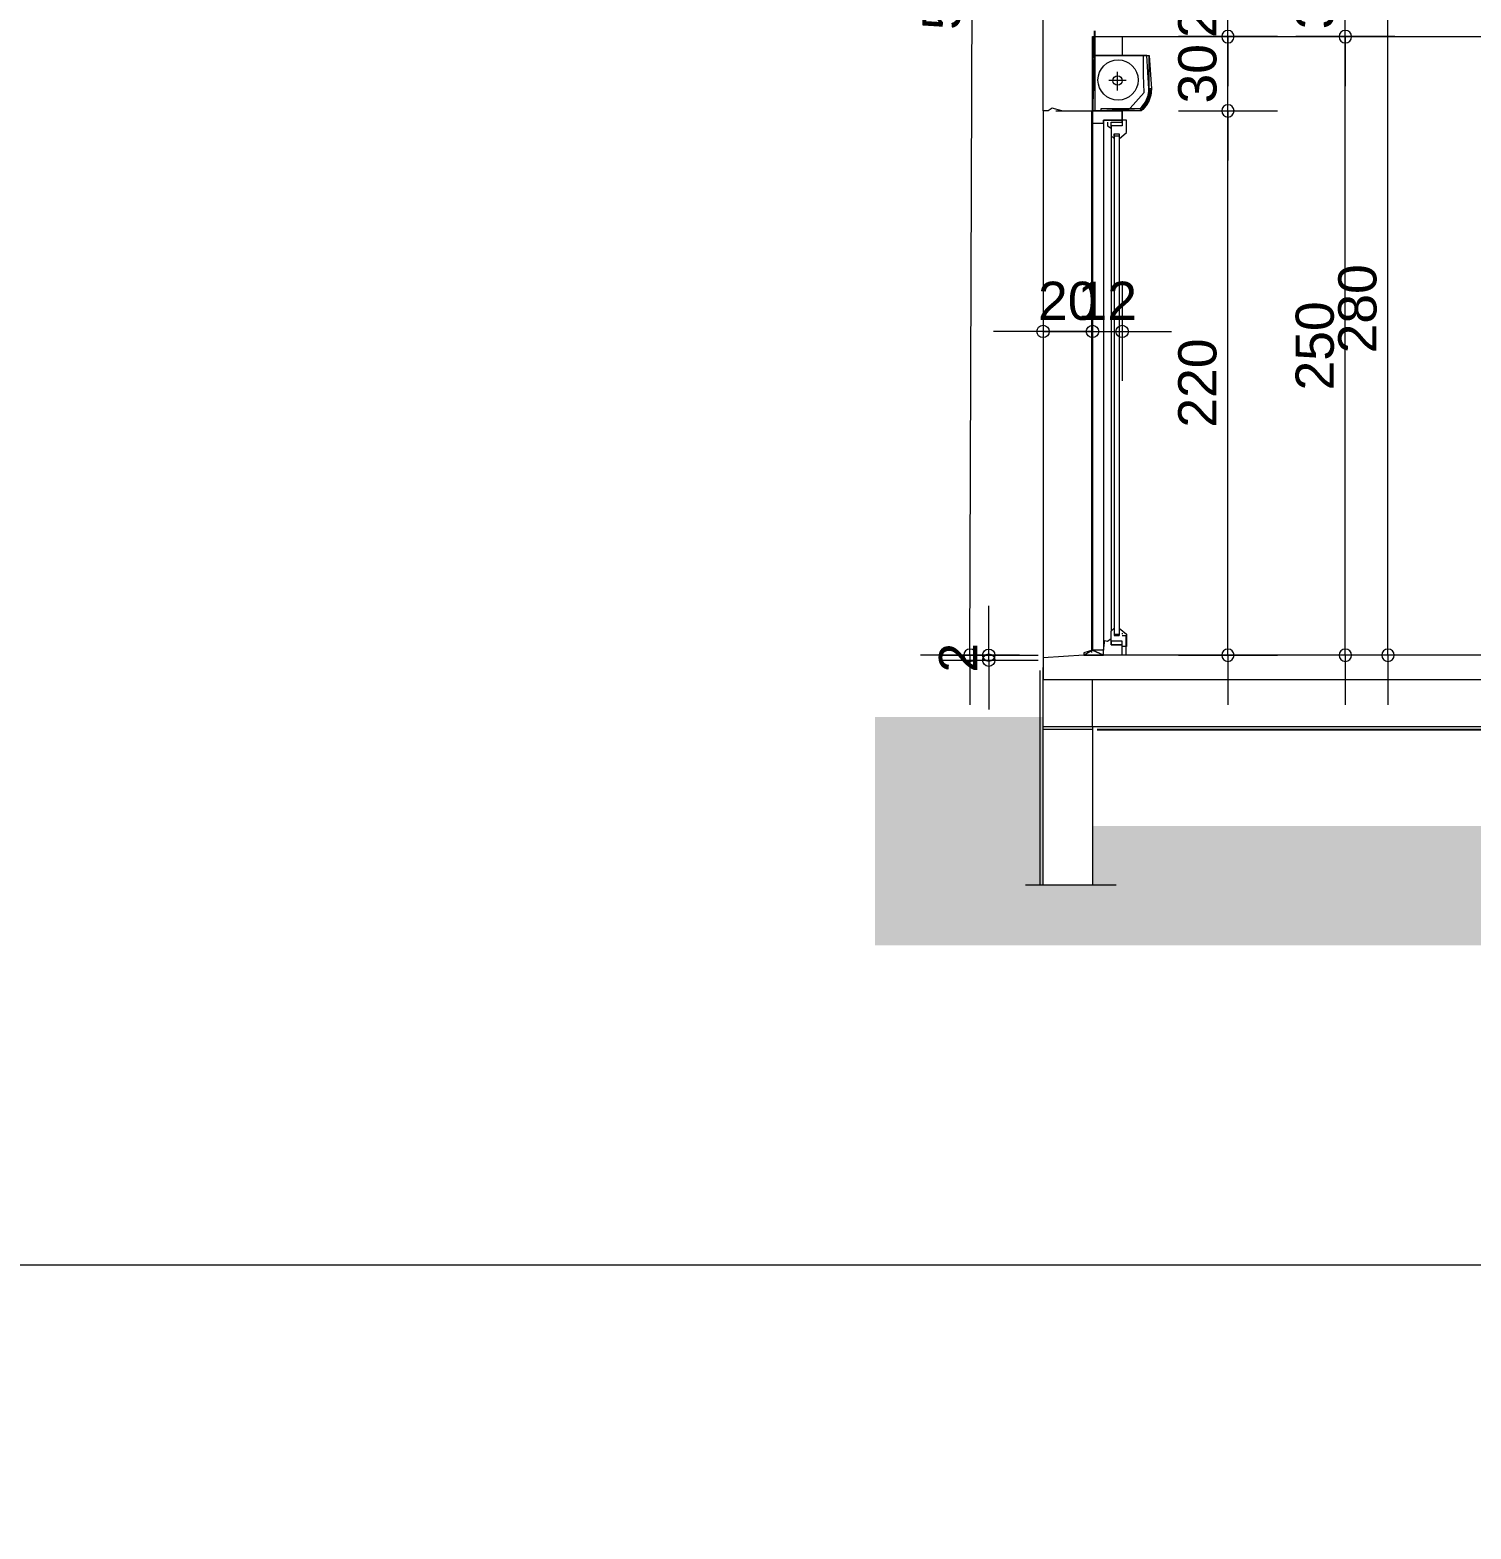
# Model space of a CAD drawing. Header units: metres. Extents: x 1.8 to 61.8, y -53.3 to -11.3.
# Drawn here: x 28.05 to 33.88, y -39.91 to -33.85 of the extents above; entities that cross this region are included whole.
import ezdxf
from ezdxf.enums import TextEntityAlignment as Align
from ezdxf.lldxf.tags import DXFTag

# ---------------------------------------------------------------- set-up
doc = ezdxf.new("R2010")
doc.units = ezdxf.units.M
doc.header["$MEASUREMENT"] = 0
doc.layers.add('Calque commun', color=7, linetype='Continuous')
doc.layers.add('Cotations', color=7, linetype='Continuous')
doc.styles.add('Arial10', font='arial.ttf', dxfattribs={"height": 0.154626})
tags = doc.linetypes.add('HIDDEN', pattern=[0.375, 0.25, -0.125]).pattern_tags.tags
tags[6:7] = [DXFTag(74, 4), DXFTag(75, 0), DXFTag(340, '0'), DXFTag(46, 1.0), DXFTag(50, 0.0), DXFTag(44, 0.0), DXFTag(45, 0.0)]
tags[4:5] = [DXFTag(74, 4), DXFTag(75, 0), DXFTag(340, '0'), DXFTag(46, 1.0), DXFTag(50, 0.0), DXFTag(44, 0.0), DXFTag(45, 0.0)]
tags = doc.linetypes.add('HIDDENX2', pattern=[0.75, 0.5, -0.25]).pattern_tags.tags
tags[6:7] = [DXFTag(74, 4), DXFTag(75, 0), DXFTag(340, '0'), DXFTag(46, 1.0), DXFTag(50, 0.0), DXFTag(44, 0.0), DXFTag(45, 0.0)]
tags[4:5] = [DXFTag(74, 4), DXFTag(75, 0), DXFTag(340, '0'), DXFTag(46, 1.0), DXFTag(50, 0.0), DXFTag(44, 0.0), DXFTag(45, 0.0)]

# ---------------------------------------------------------------- blocks, each defined once
blk = doc.blocks.new('new165')
at = {"layer": 'Cotations', "color": 14, "linetype": 'Continuous', "lineweight": 9}
blk.add_arc((0, 0), 0.5, 0, 359.9994, dxfattribs=at)
blk = doc.blocks.new('new166')
at = {"layer": 'Cotations', "color": 14, "linetype": 'Continuous', "lineweight": 9}
blk.add_arc((0, 0), 0.5, 0, 359.9994, dxfattribs=at)
blk = doc.blocks.new('DimLine57534')
at = {"layer": 'Cotations', "color": 14, "linetype": 'Continuous', "lineweight": 9}
for p, q in [((32.8973, -34.1783), (32.8973, -33.9783)), ((32.6973, -34.1783), (33.0973, -34.1783)), ((32.8973, -36.3783), (32.8973, -34.1783)), ((32.6973, -36.3783), (33.0973, -36.3783)), ((32.8973, -36.3783), (32.8973, -36.5783))]:
    blk.add_line(p, q, dxfattribs=at)
at = {"layer": 'Cotations', "color": 14, "linetype": 'Continuous', "lineweight": 9, "xscale": 0.05000000074505806, "yscale": 0.05000000074505806, "zscale": 0.05000000074505806}
for name, p, rotation in [('new166', (32.8973, -34.1783), -90.00000000000001), ('new165', (32.8973, -36.3783), 90)]:
    blk.add_blockref(name, p, dxfattribs=dict(at, rotation=rotation))
at = {"layer": 'Cotations', "color": 7, "linetype": 'Continuous', "lineweight": 9, "style": 'Arial10'}
blk.add_text('220', height=0.15463, rotation=90, dxfattribs=at).set_placement((32.8973, -35.2783), align=Align.BOTTOM_CENTER)
blk = doc.blocks.new('new169')
at = {"layer": 'Cotations', "color": 14, "linetype": 'Continuous', "lineweight": 9}
blk.add_arc((0, 0), 0.5, 0, 359.9994, dxfattribs=at)
blk = doc.blocks.new('new170')
at = {"layer": 'Cotations', "color": 14, "linetype": 'Continuous', "lineweight": 9}
blk.add_arc((0, 0), 0.5, 0, 359.9994, dxfattribs=at)
blk = doc.blocks.new('DimLine57547')
at = {"layer": 'Cotations', "color": 14, "linetype": 'Continuous', "lineweight": 9}
for p, q in [((32.8973, -33.6483), (32.8973, -33.4483)), ((33.0973, -33.6483), (32.6973, -33.6483)), ((32.8973, -33.8783), (32.8973, -33.6483)), ((33.0973, -33.8783), (32.6973, -33.8783)), ((32.8973, -33.8783), (32.8973, -34.0783))]:
    blk.add_line(p, q, dxfattribs=at)
at = {"layer": 'Cotations', "color": 14, "linetype": 'Continuous', "lineweight": 9, "xscale": 0.05000000074505806, "yscale": 0.05000000074505806, "zscale": 0.05000000074505806}
for name, p, rotation in [('new170', (32.8973, -33.6483), -90.00000000000001), ('new169', (32.8973, -33.8783), 90)]:
    blk.add_blockref(name, p, dxfattribs=dict(at, rotation=rotation))
at = {"layer": 'Cotations', "color": 7, "linetype": 'Continuous', "lineweight": 9, "style": 'Arial10'}
blk.add_text('23', height=0.15463, rotation=90, dxfattribs=at).set_placement((32.8973, -33.7633), align=Align.BOTTOM_CENTER)
blk = doc.blocks.new('new175')
at = {"layer": 'Cotations', "color": 14, "linetype": 'Continuous', "lineweight": 9}
blk.add_arc((0, 0), 0.5, 0, 359.9994, dxfattribs=at)
blk = doc.blocks.new('new176')
at = {"layer": 'Cotations', "color": 14, "linetype": 'Continuous', "lineweight": 9}
blk.add_arc((0, 0), 0.5, 0, 359.9994, dxfattribs=at)
blk = doc.blocks.new('DimLine57565')
at = {"layer": 'Cotations', "color": 14, "linetype": 'Continuous', "lineweight": 9}
for p, q in [((33.3717, -33.5783), (33.3717, -33.3783)), ((33.5718, -33.5783), (33.1717, -33.5783)), ((33.3717, -33.8783), (33.3717, -33.5783)), ((33.5718, -33.8783), (33.1717, -33.8783)), ((33.3717, -33.8783), (33.3717, -34.0783))]:
    blk.add_line(p, q, dxfattribs=at)
at = {"layer": 'Cotations', "color": 14, "linetype": 'Continuous', "lineweight": 9, "xscale": 0.05000000074505806, "yscale": 0.05000000074505806, "zscale": 0.05000000074505806}
for name, p, rotation in [('new176', (33.3717, -33.5783), -90.00000000000001), ('new175', (33.3717, -33.8783), 90)]:
    blk.add_blockref(name, p, dxfattribs=dict(at, rotation=rotation))
at = {"layer": 'Cotations', "color": 7, "linetype": 'Continuous', "lineweight": 9, "style": 'Arial10'}
blk.add_text('30', height=0.15463, rotation=90, dxfattribs=at).set_placement((33.3717, -33.7283), align=Align.BOTTOM_CENTER)
blk = doc.blocks.new('new177')
at = {"layer": 'Cotations', "color": 14, "linetype": 'Continuous', "lineweight": 9}
blk.add_arc((0, 0), 0.5, 0, 359.9994, dxfattribs=at)
blk = doc.blocks.new('new178')
at = {"layer": 'Cotations', "color": 14, "linetype": 'Continuous', "lineweight": 9}
blk.add_arc((0, 0), 0.5, 0, 359.9994, dxfattribs=at)
blk = doc.blocks.new('DimLine57571')
at = {"layer": 'Cotations', "color": 14, "linetype": 'Continuous', "lineweight": 9}
for p, q in [((33.3717, -33.8783), (33.3717, -33.6783)), ((33.5718, -33.8783), (33.1717, -33.8783)), ((33.3717, -36.3783), (33.3717, -33.8783)), ((33.5718, -36.3783), (33.1717, -36.3783)), ((33.3717, -36.3783), (33.3717, -36.5783))]:
    blk.add_line(p, q, dxfattribs=at)
at = {"layer": 'Cotations', "color": 14, "linetype": 'Continuous', "lineweight": 9, "xscale": 0.05000000074505806, "yscale": 0.05000000074505806, "zscale": 0.05000000074505806}
for name, p, rotation in [('new178', (33.3717, -33.8783), -90.00000000000001), ('new177', (33.3717, -36.3783), 90)]:
    blk.add_blockref(name, p, dxfattribs=dict(at, rotation=rotation))
at = {"layer": 'Cotations', "color": 7, "linetype": 'Continuous', "lineweight": 9, "style": 'Arial10'}
blk.add_text('250', height=0.15463, rotation=90, dxfattribs=at).set_placement((33.3717, -35.1283), align=Align.BOTTOM_CENTER)
blk = doc.blocks.new('new179')
at = {"layer": 'Cotations', "color": 14, "linetype": 'Continuous', "lineweight": 9}
blk.add_arc((0, 0), 0.5, 0, 359.9994, dxfattribs=at)
blk = doc.blocks.new('new180')
at = {"layer": 'Cotations', "color": 14, "linetype": 'Continuous', "lineweight": 9}
blk.add_arc((0, 0), 0.5, 0, 359.9994, dxfattribs=at)
blk = doc.blocks.new('DimLine57577')
at = {"layer": 'Cotations', "color": 14, "linetype": 'Continuous', "lineweight": 9}
for p, q in [((32.3497, -34.8698), (32.3497, -35.2698)), ((32.4697, -34.8698), (32.4697, -35.2698)), ((32.3497, -35.0698), (32.1497, -35.0698)), ((32.3497, -35.0698), (32.4697, -35.0698)), ((32.4697, -35.0698), (32.6697, -35.0698))]:
    blk.add_line(p, q, dxfattribs=at)
at = {"layer": 'Cotations', "color": 14, "linetype": 'Continuous', "lineweight": 9, "extrusion": (0, 0, -1), "xscale": 0.05000000074505806, "yscale": 0.05000000074505806, "zscale": 0.05000000074505806, "rotation": 180}
blk.add_blockref('new179', (-32.3498, -35.0698), dxfattribs=at)
at = {"layer": 'Cotations', "color": 14, "linetype": 'Continuous', "lineweight": 9, "extrusion": (0, 0, -1), "xscale": 0.05000000074505806, "yscale": 0.05000000074505806, "zscale": 0.05000000074505806}
blk.add_blockref('new180', (-32.4697, -35.0698), dxfattribs=at)
at = {"layer": 'Cotations', "color": 7, "linetype": 'Continuous', "lineweight": 9, "style": 'Arial10'}
blk.add_text('12', height=0.15463, dxfattribs=at).set_placement((32.4097, -35.0697), align=Align.BOTTOM_CENTER)
blk = doc.blocks.new('new181')
at = {"layer": 'Cotations', "color": 14, "linetype": 'Continuous', "lineweight": 9}
blk.add_arc((0, 0), 0.5, 0, 359.9994, dxfattribs=at)
blk = doc.blocks.new('new182')
at = {"layer": 'Cotations', "color": 14, "linetype": 'Continuous', "lineweight": 9}
blk.add_arc((0, 0), 0.5, 0, 359.9994, dxfattribs=at)
blk = doc.blocks.new('DimLine57583')
at = {"layer": 'Cotations', "color": 14, "linetype": 'Continuous', "lineweight": 9}
for p, q in [((32.1497, -34.8698), (32.1497, -35.2698)), ((32.3497, -34.8698), (32.3497, -35.2698)), ((32.1497, -35.0698), (31.9497, -35.0698)), ((32.1497, -35.0698), (32.3497, -35.0698)), ((32.3497, -35.0698), (32.5497, -35.0698))]:
    blk.add_line(p, q, dxfattribs=at)
at = {"layer": 'Cotations', "color": 14, "linetype": 'Continuous', "lineweight": 9, "extrusion": (0, 0, -1), "xscale": 0.05000000074505806, "yscale": 0.05000000074505806, "zscale": 0.05000000074505806, "rotation": 180}
blk.add_blockref('new181', (-32.1498, -35.0698), dxfattribs=at)
at = {"layer": 'Cotations', "color": 14, "linetype": 'Continuous', "lineweight": 9, "extrusion": (0, 0, -1), "xscale": 0.05000000074505806, "yscale": 0.05000000074505806, "zscale": 0.05000000074505806}
blk.add_blockref('new182', (-32.3498, -35.0698), dxfattribs=at)
at = {"layer": 'Cotations', "color": 7, "linetype": 'Continuous', "lineweight": 9, "style": 'Arial10'}
blk.add_text('20', height=0.15463, dxfattribs=at).set_placement((32.2497, -35.0697), align=Align.BOTTOM_CENTER)
blk = doc.blocks.new('new191')
at = {"layer": 'Cotations', "color": 14, "linetype": 'Continuous', "lineweight": 9}
blk.add_arc((0, 0), 0.5, 0, 359.9994, dxfattribs=at)
blk = doc.blocks.new('new192')
at = {"layer": 'Cotations', "color": 14, "linetype": 'Continuous', "lineweight": 9}
blk.add_arc((0, 0), 0.5, 0, 359.9994, dxfattribs=at)
blk = doc.blocks.new('DimLine57688')
at = {"layer": 'Cotations', "color": 14, "linetype": 'Continuous', "lineweight": 9}
for p, q in [((32.8973, -33.8783), (32.8973, -33.6783)), ((32.6973, -33.8783), (33.0973, -33.8783)), ((32.8973, -34.1783), (32.8973, -33.8783)), ((32.6973, -34.1783), (33.0973, -34.1783)), ((32.8973, -34.1783), (32.8973, -34.3783))]:
    blk.add_line(p, q, dxfattribs=at)
at = {"layer": 'Cotations', "color": 14, "linetype": 'Continuous', "lineweight": 9, "xscale": 0.05000000074505806, "yscale": 0.05000000074505806, "zscale": 0.05000000074505806}
for name, p, rotation in [('new192', (32.8973, -33.8783), -90.00000000000001), ('new191', (32.8973, -34.1783), 90)]:
    blk.add_blockref(name, p, dxfattribs=dict(at, rotation=rotation))
at = {"layer": 'Cotations', "color": 7, "linetype": 'Continuous', "lineweight": 9, "style": 'Arial10'}
blk.add_text('30', height=0.15463, rotation=90, dxfattribs=at).set_placement((32.8973, -34.0283), align=Align.BOTTOM_CENTER)
blk = doc.blocks.new('new207')
at = {"layer": 'Cotations', "color": 14, "linetype": 'Continuous', "lineweight": 9}
blk.add_arc((0, 0), 0.5, 0, 359.9994, dxfattribs=at)
blk = doc.blocks.new('new208')
at = {"layer": 'Cotations', "color": 14, "linetype": 'Continuous', "lineweight": 9}
blk.add_arc((0, 0), 0.5, 0, 359.9994, dxfattribs=at)
blk = doc.blocks.new('DimLine57775')
at = {"layer": 'Cotations', "color": 14, "linetype": 'Continuous', "lineweight": 9}
for p, q in [((31.9302, -36.3783), (31.9302, -36.1783)), ((31.7302, -36.3783), (32.1302, -36.3783)), ((31.7302, -36.3983), (32.1302, -36.3983)), ((31.9302, -36.3983), (31.9302, -36.3783)), ((31.9302, -36.3983), (31.9302, -36.5983))]:
    blk.add_line(p, q, dxfattribs=at)
at = {"layer": 'Cotations', "color": 14, "linetype": 'Continuous', "lineweight": 9, "extrusion": (0, 0, -1), "xscale": 0.05000000074505806, "yscale": 0.05000000074505806, "zscale": 0.05000000074505806}
for name, p, rotation in [('new208', (-31.9302, -36.3783), -90.00000000000001), ('new207', (-31.9302, -36.3983), 90)]:
    blk.add_blockref(name, p, dxfattribs=dict(at, rotation=rotation))
at = {"layer": 'Cotations', "color": 7, "linetype": 'Continuous', "lineweight": 9, "style": 'Arial10'}
blk.add_text('2', height=0.1546, rotation=90, dxfattribs=at).set_placement((31.9302, -36.3883), align=Align.BOTTOM_CENTER)
blk = doc.blocks.new('new209')
at = {"layer": 'Cotations', "color": 14, "linetype": 'Continuous', "lineweight": 9}
blk.add_arc((0, 0), 0.5, 0, 359.9994, dxfattribs=at)
blk = doc.blocks.new('new210')
at = {"layer": 'Cotations', "color": 14, "linetype": 'Continuous', "lineweight": 9}
blk.add_arc((0, 0), 0.5, 0, 359.9994, dxfattribs=at)
blk = doc.blocks.new('DimLine57781')
at = {"layer": 'Cotations', "color": 14, "linetype": 'Continuous', "lineweight": 9}
for p, q in [((33.5442, -33.5783), (33.5442, -33.3783)), ((33.7442, -33.5783), (33.3442, -33.5783)), ((33.5442, -36.3783), (33.5442, -33.5783)), ((33.7442, -36.3783), (33.3442, -36.3783)), ((33.5442, -36.3783), (33.5442, -36.5783))]:
    blk.add_line(p, q, dxfattribs=at)
at = {"layer": 'Cotations', "color": 14, "linetype": 'Continuous', "lineweight": 9, "xscale": 0.05000000074505806, "yscale": 0.05000000074505806, "zscale": 0.05000000074505806}
for name, p, rotation in [('new210', (33.5442, -33.5783), -90.00000000000001), ('new209', (33.5442, -36.3783), 90)]:
    blk.add_blockref(name, p, dxfattribs=dict(at, rotation=rotation))
at = {"layer": 'Cotations', "color": 7, "linetype": 'Continuous', "lineweight": 9, "style": 'Arial10'}
blk.add_text('280', height=0.15463, rotation=90, dxfattribs=at).set_placement((33.5441, -34.9783), align=Align.BOTTOM_CENTER)
blk = doc.blocks.new('new223')
at = {"layer": 'Cotations', "color": 14, "linetype": 'Continuous', "lineweight": 9}
blk.add_arc((0, 0), 0.5, 0, 359.9994, dxfattribs=at)
blk = doc.blocks.new('new224')
at = {"layer": 'Cotations', "color": 14, "linetype": 'Continuous', "lineweight": 9}
blk.add_arc((0, 0), 0.5, 0, 359.9994, dxfattribs=at)
blk = doc.blocks.new('DimLine57830')
at = {"layer": 'Cotations', "color": 14, "linetype": 'Continuous', "lineweight": 9}
for p, q in [((31.8719, -30.9645), (31.8725, -30.7645)), ((32.0719, -30.9645), (31.6719, -30.9645)), ((31.8545, -36.3783), (31.8719, -30.9645)), ((32.0545, -36.3783), (31.6545, -36.3783)), ((31.8545, -36.3783), (31.8538, -36.5783))]:
    blk.add_line(p, q, dxfattribs=at)
at = {"layer": 'Cotations', "color": 14, "linetype": 'Continuous', "lineweight": 9, "zscale": 0.05000000074505806}
for name, p, xscale, yscale, rotation in [('new224', (31.8719, -30.9645), 0.04999999923195605, 0.04999999923195605, -90.18450929440242), ('new223', (31.8545, -36.3783), 0.04999999921049399, 0.04999999921049399, 89.81549834283018)]:
    blk.add_blockref(name, p, dxfattribs=dict(at, xscale=xscale, yscale=yscale, rotation=rotation))
at = {"layer": 'Cotations', "color": 7, "linetype": 'Continuous', "lineweight": 9, "style": 'Arial10'}
blk.add_text('541', height=0.15463, rotation=89.81558, dxfattribs=at).set_placement((31.8631, -33.6714), align=Align.BOTTOM_CENTER)

msp = doc.modelspace()

# ---------------------------------------------------------------- hatches: boundary and pattern name
at = {"layer": 'Calque commun', "linetype": 'Continuous', "lineweight": 18}
msp.add_hatch(color=9, dxfattribs=at).paths.add_polyline_path([(41.8099, -37.5506), (41.8099, -36.4783), (41.1514, -36.4783), (41.1514, -37.0833), (41.1514, -37.3073), (40.9514, -37.3073), (40.9514, -37.0683), (32.3497, -37.0683), (32.3497, -37.3073), (32.1497, -37.3073), (32.1497, -36.6283), (31.4709, -36.6283), (31.4709, -37.5506)])

# ---------------------------------------------------------------- linework, layer by layer
at = {"layer": 'Calque commun', "color": 7, "linetype": 'Continuous', "lineweight": 18}
for p, q in [((32.1497, -34.1783), (32.1497, -33.5283)), ((32.3497, -33.8783), (40.9514, -33.8783)), ((32.3497, -33.8783), (32.3497, -34.1783)), ((32.3497, -33.8783), (32.3497, -34.1783)), ((32.3497, -34.1783), (32.3497, -33.8783)), ((32.4697, -33.8783), (32.4697, -33.9546)), ((32.1862, -34.1667), (32.1712, -34.1783)), ((32.2262, -34.1783), (32.1862, -34.1667)), ((32.1712, -34.1783), (32.1497, -34.1783)), ((32.2015, -34.1783), (32.3497, -34.1783)), ((32.2262, -34.1783), (32.3497, -34.1783)), ((32.3463, -34.1783), (32.4697, -34.1783)), ((32.3497, -34.1783), (32.3497, -34.2283)), ((32.3497, -34.2283), (32.3947, -34.2283)), ((32.4697, -34.2163), (32.3947, -34.2163)), ((32.3947, -34.2163), (32.3947, -34.2283)), ((32.3947, -34.2283), (32.3947, -34.2163)), ((32.3947, -34.2163), (32.4697, -34.2163)), ((32.4697, -34.2077), (32.4697, -34.1783)), ((32.4697, -34.1783), (32.4697, -34.2163)), ((32.3153, -36.3783), (32.1497, -36.3894)), ((32.1497, -36.3894), (32.1497, -36.4783)), ((32.4697, -36.3783), (32.3153, -36.3783)), ((40.9514, -36.3783), (32.4697, -36.3783)), ((32.1497, -37.3073), (32.1497, -36.4283)), ((32.1497, -37.3073), (32.1497, -36.4783)), ((41.1514, -36.4783), (32.1497, -36.4783)), ((32.3497, -36.6683), (32.3497, -36.4783)), ((32.4498, -36.4783), (32.4498, -36.4783)), ((32.4498, -36.4783), (32.4498, -36.4783)), ((32.4498, -36.4783), (32.4498, -36.4783)), ((32.4498, -36.4783), (32.4498, -36.4783)), ((40.9514, -36.6683), (32.1497, -36.6683)), ((32.3497, -36.6792), (32.1497, -36.6792)), ((32.3497, -36.6683), (32.3497, -37.3073)), ((32.3497, -36.6883), (32.3497, -37.3073))]:
    msp.add_line(p, q, dxfattribs=at)
at = {"layer": 'Calque commun', "color": 3, "linetype": 'ByBlock', "lineweight": -2}
for p, q in [((32.3572, -33.8544), (32.3572, -33.9657)), ((32.3497, -33.8783), (32.3497, -34.1783)), ((32.3691, -36.6792), (40.9708, -36.6792))]:
    msp.add_line(p, q, dxfattribs=at)
at = {"layer": 'Calque commun', "color": 7, "linetype": 'Continuous', "lineweight": 9}
for p, q in [((32.5556, -34.0339), (32.5556, -33.9546)), ((32.4512, -34.0956), (32.4512, -34.0207)), ((32.5584, -34.1034), (32.5556, -34.0339)), ((32.4852, -34.0559), (32.4152, -34.0559)), ((32.5027, -34.1672), (32.5584, -34.1034)), ((32.5027, -34.1672), (32.5584, -34.1034)), ((32.1497, -34.1783), (32.1497, -36.4102)), ((32.3463, -34.1783), (32.4697, -34.1783)), ((32.3463, -34.1783), (32.4697, -34.1783)), ((32.3463, -34.1783), (32.3463, -36.3673)), ((32.4697, -34.1783), (32.3497, -34.1783)), ((32.4697, -34.1783), (32.3497, -34.1783)), ((32.3497, -34.2283), (32.3497, -36.3583)), ((32.3947, -34.2283), (32.3947, -36.3583)), ((32.4098, -34.2233), (32.4098, -34.2383)), ((32.4098, -34.2233), (32.4098, -34.2383)), ((32.4248, -34.2383), (32.4248, -34.2233)), ((32.4248, -34.2233), (32.4697, -34.2233)), ((32.4248, -34.2383), (32.4248, -34.2233)), ((32.4248, -34.2233), (32.4697, -34.2233)), ((32.4697, -34.2233), (32.4697, -34.1783)), ((32.4697, -34.2233), (32.4697, -34.1783)), ((32.4877, -34.2163), (32.4697, -34.2163)), ((32.4697, -34.2163), (32.4697, -34.2383)), ((32.4877, -34.2163), (32.4697, -34.2163)), ((32.4697, -34.2163), (32.4697, -34.2383)), ((32.4877, -34.2663), (32.4877, -34.2163)), ((32.4877, -34.2663), (32.4877, -34.2163)), ((32.4098, -34.2383), (32.4248, -34.2483)), ((32.4098, -34.2383), (32.4248, -34.2483)), ((32.4248, -34.2483), (32.4248, -34.2383)), ((32.4697, -34.2383), (32.4248, -34.2383)), ((32.4248, -34.2383), (32.4248, -34.2791)), ((32.4248, -34.2483), (32.4248, -34.2383)), ((32.4697, -34.2383), (32.4248, -34.2383)), ((32.4248, -34.2383), (32.4248, -34.2791)), ((32.4248, -34.2791), (32.437, -34.2906)), ((32.4248, -34.2791), (32.437, -34.2906)), ((32.4248, -34.2791), (32.4248, -36.2806)), ((32.437, -34.2791), (32.437, -34.271)), ((32.437, -34.271), (32.457, -34.271)), ((32.437, -34.2791), (32.437, -34.271)), ((32.437, -34.271), (32.457, -34.271)), ((32.437, -34.271), (32.437, -36.2987)), ((32.437, -34.2906), (32.437, -34.2791)), ((32.437, -34.2791), (32.457, -34.2791)), ((32.437, -34.2906), (32.437, -34.2791)), ((32.437, -34.2791), (32.457, -34.2791)), ((32.457, -34.2907), (32.4877, -34.2663)), ((32.457, -34.2907), (32.4877, -34.2663)), ((32.457, -34.271), (32.457, -34.2907)), ((32.457, -34.271), (32.457, -34.2907)), ((32.457, -34.271), (32.457, -36.2987)), ((32.4248, -36.2806), (32.437, -36.2691)), ((32.4248, -36.3214), (32.4248, -36.2806)), ((32.457, -36.269), (32.4877, -36.2934)), ((32.4697, -36.2895), (32.4697, -36.2936)), ((32.3947, -36.3583), (32.3991, -36.3191)), ((32.3991, -36.3191), (32.4098, -36.3214)), ((32.4098, -36.3214), (32.4248, -36.3114)), ((32.4248, -36.3364), (32.4248, -36.3085)), ((32.4248, -36.3214), (32.4248, -36.3364)), ((32.4697, -36.3214), (32.4248, -36.3214)), ((32.4697, -36.3364), (32.4248, -36.3364)), ((32.4248, -36.3364), (32.4697, -36.3364)), ((32.437, -36.2927), (32.457, -36.2927)), ((32.437, -36.2987), (32.457, -36.2987)), ((32.4697, -36.2983), (32.4847, -36.2983)), ((32.4697, -36.3764), (32.4697, -36.3214)), ((32.4877, -36.3434), (32.4697, -36.3434)), ((32.4847, -36.2983), (32.4847, -36.3783)), ((32.4877, -36.2934), (32.4877, -36.3434))]:
    msp.add_line(p, q, dxfattribs=at)
at = {"layer": 'Calque commun', "color": 7, "linetype": 'HIDDEN', "lineweight": 18}
msp.add_line((32.137, -36.4404), (32.137, -37.3073), dxfattribs=at)
at = {"layer": 'Calque commun', "color": 7, "linetype": 'HIDDENX2', "lineweight": 18}
msp.add_line((32.4458, -37.3073), (32.0787, -37.3073), dxfattribs=at)
at = {"layer": 'Calque commun', "color": 7, "linetype": 'Continuous', "lineweight": 9, "flags": 128}
msp.add_lwpolyline([(32.3497, -33.9546), (32.5786, -33.9546), (32.5877, -34.0896, -0.220743), (32.5466, -34.1782), (32.3848, -34.1782), (32.3848, -34.1683), (32.5429, -34.1683, 0.212123), (32.5778, -34.0896), (32.5695, -33.9546), (32.3598, -33.9546), (32.3598, -34.1783), (32.3497, -34.1783)], format="xyb", close=True, dxfattribs=at)
at = {"layer": 'Calque commun', "color": 7, "linetype": 'Continuous', "lineweight": 9, "extrusion": (1.22461e-16, 0, -1)}
for centre, radius in [((-32.4531, -34.0535), 0.0813), ((-32.4512, -34.0559), 0.0189)]:
    msp.add_arc(centre, radius, 179.99999, 179.9994, dxfattribs=at)
at = {"layer": 'Cotations', "color": 7, "linetype": 'Continuous', "lineweight": 9}
msp.add_line((51.4434, -38.8432), (1.7636, -38.8432), dxfattribs=at)

# ---------------------------------------------------------------- block references
at = {"layer": 'Cotations', "color": 14, "linetype": 'Continuous', "lineweight": 9}
for name in ['DimLine57830', 'DimLine57565', 'DimLine57781', 'DimLine57547', 'DimLine57688', 'DimLine57571', 'DimLine57534', 'DimLine57583', 'DimLine57577', 'DimLine57775']:
    msp.add_blockref(name, (0, 0), dxfattribs=at)

# ---------------------------------------------------------------- meshes
at = {"layer": 'Calque commun', "color": 7, "linetype": 'Continuous', "lineweight": 9}
mesh = msp.add_polyface(dxfattribs=at)
corners = [(61.7636, -11.3086), (1.7636, -11.3086), (1.7636, -53.3086), (61.7636, -53.3086)]
mesh.append_faces([[corners[k] for k in face] for face in [(0, 1, 2, 3)]], dxfattribs={"color": 7})
mesh = msp.add_polyface(dxfattribs=at)
corners = [(32.5788, -34.1342), (32.5687, -34.1326), (32.5719, -34.1244), (32.5534, -34.1721), (32.5429, -34.1683), (32.5492, -34.1621), (32.5602, -34.1482), (32.5653, -34.1582), (32.555, -34.1554), (32.5466, -34.1782), (32.3848, -34.1782), (32.5648, -34.1406), (32.5749, -34.1426), (32.5704, -34.1505), (32.5596, -34.1653), (32.3848, -34.1683), (32.5745, -34.1159), (32.582, -34.1256), (32.5873, -34.0987), (32.5778, -34.0896), (32.5877, -34.0896), (32.5845, -34.1168), (32.5763, -34.1072), (32.3598, -33.9546), (32.3598, -34.1783), (32.3497, -34.1783), (32.5863, -34.1078), (32.5774, -34.0984), (32.3497, -33.9546), (32.5695, -33.9546), (32.5786, -33.9546)]
mesh.append_faces([[corners[k] for k in face] for face in [(6, 7, 8), (3, 5, 14), (11, 13, 6), (8, 14, 5), (16, 17, 2), (18, 19, 20), (9, 4, 3), (0, 2, 17)]], dxfattribs={"vtx0": -1, "vtx1": -1, "color": 7})
mesh.append_faces([[corners[k] for k in face] for face in [(0, 1, 2), (3, 4, 5), (11, 12, 13), (8, 7, 14), (6, 13, 7), (16, 21, 17), (22, 26, 21), (18, 27, 19)]], dxfattribs={"vtx0": -1, "vtx2": -1, "color": 7})
mesh.append_faces([[corners[k] for k in face] for face in [(15, 4, 10)]], dxfattribs={"vtx1": -1, "color": 7})
mesh.append_faces([[corners[k] for k in face] for face in [(9, 10, 4), (0, 12, 1), (11, 1, 12), (16, 22, 21), (25, 28, 23), (18, 26, 27), (19, 29, 30), (22, 27, 26), (30, 20, 19)]], dxfattribs={"vtx1": -1, "vtx2": -1, "color": 7})
mesh.append_faces([[corners[k] for k in face] for face in [(23, 24, 25)]], dxfattribs={"vtx2": -1, "color": 7})
at = {"layer": 'Calque commun', "color": 7, "linetype": 'Continuous', "lineweight": 18}
mesh = msp.add_polyface(dxfattribs=at)
corners = [(32.3497, -36.3583), (32.3151, -36.3683), (32.3151, -36.3783), (32.3947, -36.3783), (32.3947, -36.3583)]
mesh.append_faces([[corners[k] for k in face] for face in [(4, 0, 3)]], dxfattribs={"vtx1": -1, "color": 7})
mesh.append_faces([[corners[k] for k in face] for face in [(2, 3, 0)]], dxfattribs={"vtx1": -1, "vtx2": -1, "color": 7})
mesh.append_faces([[corners[k] for k in face] for face in [(0, 1, 2)]], dxfattribs={"vtx2": -1, "color": 7})

doc.saveas('drawing.dxf')
